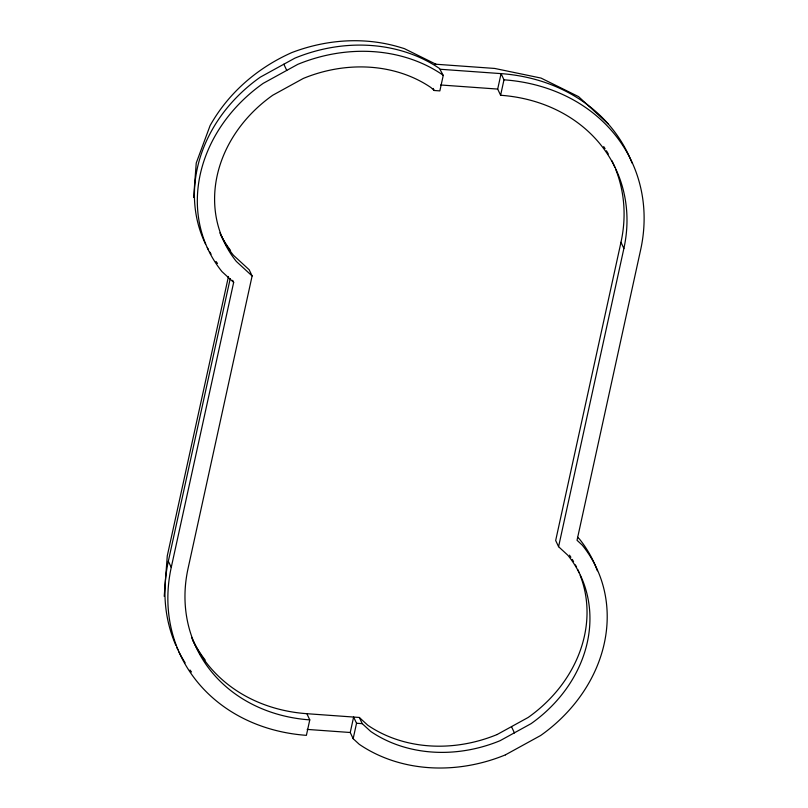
<?xml version="1.0" encoding="UTF-8"?>
<svg xmlns="http://www.w3.org/2000/svg" width="808" height="808" viewBox="0 0 808 808"><rect width="100%" height="100%" fill="white"/><g stroke="black" fill="none" stroke-linecap="round" stroke-linejoin="round"><path stroke-width="1.21" d="M193.647 197.485L196.243 163.014L210.11 125.573C228.482 92.779 257.651 67.731 291.87 52.55C326.483 39.37 364.479 36.572 400.122 47.339L404.384 48.631L436.037 64.276M164.226 596.355L167.276 555.874L228.462 276.457M175.831 645.269A177.053 151.288 -25.2 0 1 168.337 561.207L230.209 278.649M191.567 637.441A159.499 136.279 -25.2 0 0 306.868 713.696L309.777 719.888L306.394 735.341A177.053 151.288 -25.2 0 1 171.256 567.388L233.663 282.376L232.694 280.315M219.897 232.896A133.593 114.15 -25.2 0 0 233.441 255.278L249.207 269.781L252.116 275.962L188.032 568.6A159.499 136.279 -25.2 0 0 309.777 719.888M205.616 244.218A151.298 129.28 -25.2 0 1 260.297 77.154L294.88 58.146A151.298 129.28 -25.2 0 1 439.522 68.518L443.239 75.447L439.855 90.9L434.159 90.486L431.017 87.597A133.593 114.15 -25.2 0 0 303.303 78.437L272.761 95.223A133.593 114.15 -25.2 0 0 236.36 261.459L252.116 275.962M353.157 738.694L350.248 732.503L353.621 717.05L356.54 723.241L353.157 738.694L359.257 744.309A152.964 130.704 -25.2 0 0 505.444 754.854M306.868 713.696L359.328 717.464L362.236 723.655L370.68 731.422A135.33 115.635 -25.2 0 0 500.041 740.714L531.038 723.675A135.33 115.635 -25.2 0 0 567.883 555.278L558.58 546.703L623.887 248.46A161.519 138.006 -25.2 0 0 500.606 95.263L497.688 89.072L501.071 73.619L440.32 69.266M500.606 95.263L503.98 79.81L501.071 73.619A179.073 153.005 -25.2 0 1 632.078 163.044M615.847 169.731A161.519 138.006 -25.2 0 1 620.978 242.279L555.672 540.512L558.58 546.703M497.112 734.533L528.129 717.484A135.33 115.635 -25.2 0 0 580.134 575.225M505.434 754.844L540.653 735.502A153.005 130.734 -25.2 0 0 582.255 545.127L577.033 540.289L640.673 249.672A179.073 153.005 -25.2 0 0 503.98 79.81M434.916 64.165L494.718 68.448L541.037 78.083L578.558 96.627L608.283 123.988M440.663 84.981L497.688 89.072M356.54 723.241L362.236 723.655M307.171 729.412L350.248 732.503M443.239 75.447L442.43 74.71A151.298 129.28 -25.2 0 0 297.799 64.337L263.206 83.345A151.298 129.28 -25.2 0 0 221.978 271.619L233.663 282.376M577.619 537.31L579.366 538.926A153.005 130.734 -25.2 0 1 597.344 570.761M359.328 717.464L367.761 725.231A135.33 115.635 -25.2 0 0 497.132 734.523M620.978 242.279L623.887 248.46M433.189 88.425L434.159 90.486M283.84 64.216L286.749 70.397M511.545 726.766L514.454 732.957M168.337 561.207L171.256 567.388M191.506 672.004A177.053 151.288 -25.2 0 1 190.021 670.014M185.133 662.823A177.053 151.288 -25.2 0 1 178.992 651.995M177.891 649.763A177.053 151.288 -25.2 0 1 176.841 647.531M217.514 263.469A151.298 129.28 -25.2 0 1 216.009 261.459M211.08 254.146A151.298 129.28 -25.2 0 1 209.777 251.985M208.525 249.803A151.298 129.28 -25.2 0 1 207.313 247.581M577.67 569.458A135.33 115.635 -25.2 0 1 579.195 572.902M569.499 555.167A135.33 115.635 -25.2 0 1 570.903 557.268M572.266 559.419A135.33 115.635 -25.2 0 1 573.569 561.6M575.417 564.923A135.33 115.635 -25.2 0 1 576.569 567.176M603.687 146.561A161.519 138.006 -25.2 0 1 605.071 148.652M606.404 150.773A161.519 138.006 -25.2 0 1 608.323 154.005M611.848 160.641A161.519 138.006 -25.2 0 1 614.928 167.438M230.553 250.429A133.593 114.15 -25.2 0 1 221.2 235.643M205.171 660.035A159.499 136.279 -25.2 0 1 192.769 640.128"/></g></svg>
